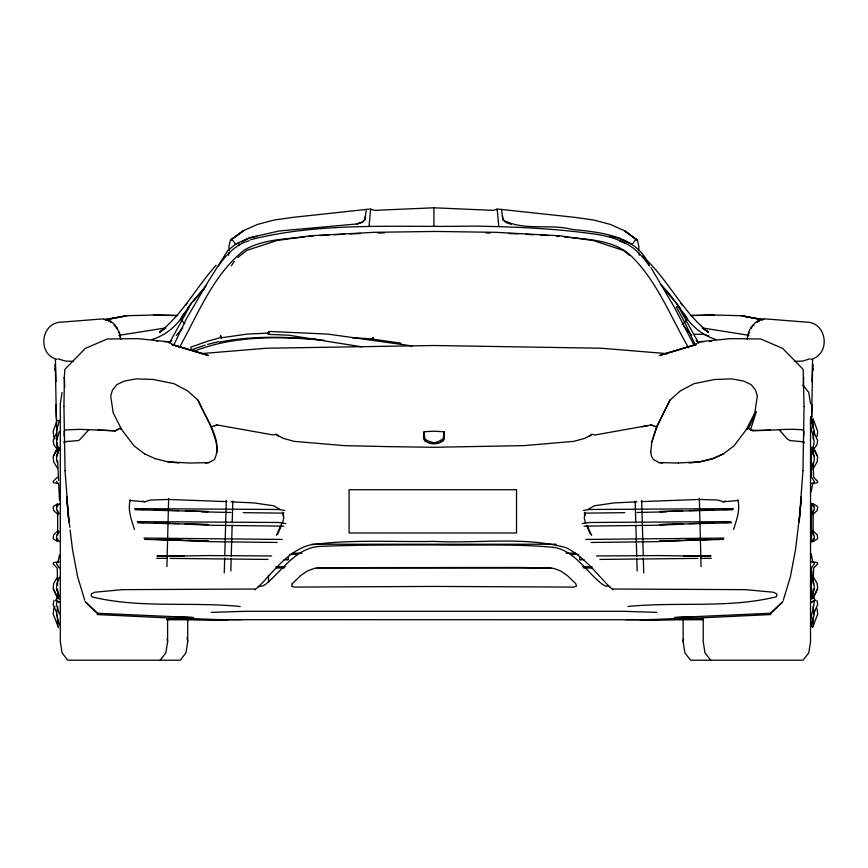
<?xml version="1.0" encoding="UTF-8"?>
<svg xmlns="http://www.w3.org/2000/svg" width="868" height="868" viewBox="0 0 868 868"><rect width="100%" height="100%" fill="white"/><g stroke="black" fill="none" stroke-linecap="round" stroke-linejoin="round"><path stroke-width="1.3" d="M268.516 582.2L268.516 575.506M372.86 339.377L372.763 337.37L372.535 339.768L372.86 337.826L372.947 339.572L372.502 338.954L352.148 337.706M433.913 225.94L433.913 207.799L493.306 210.36L497.201 209.058L498.785 226.494M804.05 406.43L803.128 369.356L782.741 348.437L760.737 338.976L730.346 338.639L699.25 341.786L694.942 344.715L659.561 355.544L696.071 344.585L663.933 354.003L667.915 353.515M813.077 606.548L814.325 614.034L811.168 626.186C809.009 617.517 814.401 609.661 813.956 601.372M811.168 595.871L811.504 568.052L814.325 563.918L814.141 562.692L810.875 561.715M811.168 423.096L811.168 419.146C807.869 429.823 819.251 440.901 810.875 450.242M812.307 627.64L813.164 626.186L813.164 616.953M813.164 595.871L813.164 589.155M813.164 583.795L813.641 568.052L817.678 563.918L817.406 562.692L812.741 561.715L811.189 553.827M813.164 421.783L813.164 419.146L813.164 428.369M803.345 386.358L803.605 377.526L803.768 378.123M812.014 381.67L812.6 359.558M804.061 406.43L802.954 470.695M64.167 436.116L64.265 431.136L65.545 429.888L80.149 429.334L115.455 430.853L119.491 428.412M803.67 443.787L803.616 441.682L802.423 441.682M812.73 368.249L812.676 364.3L811.569 420.427M55.194 370.495L55.324 364.3L56.366 418.278M166.916 566.641L168.652 498.362M224.269 572.934L224.682 558.146M224.758 555.455L226.309 500.348M230.834 570.992L231.181 558.894M231.257 556.204L232.136 525.292M232.212 522.601L232.83 501.096M811.613 423.107L811.688 420.85M811.634 418.278L812.09 404.586M55.4 359.558L55.997 381.67M802.954 470.64L799.927 511.328M369.041 226.494L370.625 209.058L374.531 210.36L433.913 207.799M812.535 371.265L812.752 368.249L812.806 370.495M747.24 339.41C747.652 329.775 754.639 319.641 764.827 318.86L806.09 322.104C826.976 321.887 831.273 353.938 811.092 359.385M799.178 522.286L801.381 496.876M799.059 522.211L801.392 496.756M798.972 520.735L799.656 514.019M817.146 436.485L817.678 431.298L813.641 420.318M650.75 452.163L651.792 442.072L656.588 426.817L669.879 400.267L680.328 390.893L694.064 383.667L714.614 379.49L731.67 378.86L743.735 381.085L751.178 384.643L755.507 390.036L757.319 395.884L754.813 412.799L746.371 429.519L734.035 445.805L723.196 454.029L712.921 458.662L700.302 461.798L689.029 463.035M56.887 601.372L56.518 604.627L59.339 613.969M638.49 250.559L638.946 246.642L637.448 240.349L624.396 230.704L610.421 224.443L593.81 220.049L575.224 217.401L498.46 209.123M811.504 504.796L811.504 540.536M798.69 523.371L795.555 549.357L790.401 576.764L783.283 600.233M284.053 559.632L288.057 559.686L288.371 557.245M62.073 392.444L60.315 403.707L60.315 641.658L62.073 652.91L67.78 660.201L180.251 660.201L185.947 652.91L187.716 641.658L187.716 618.927M167.622 618.927L167.622 641.658L165.853 652.91L160.157 660.201M228.599 255.3L229 252.718M365.493 215.796L364.853 219.799L362.021 222.436L356.564 224.389M501.476 209.416L502.973 219.799L505.816 222.436L511.274 224.389M57.201 540.536L57.516 538.572M810.528 416.673L810.528 641.658L808.759 652.91L803.063 660.201L690.592 660.201L684.895 652.91L683.127 641.658L683.561 638.989M813.327 506.749L813.641 504.796M497.017 210.056L497.201 209.058M412.083 345.92L327.833 334.104L269.774 331.467L268.006 332.618L268.57 334.386L288.86 335.211L361.685 346.82M584.359 516.59L585.216 512.207M585.119 513.802L584.273 518.185L585.596 523.371M59.393 555.14L58.102 561.715L53.436 562.692L53.165 563.918L57.201 568.052L57.679 585.13M811.189 491.505L812.741 483.617L817.406 482.641L817.678 481.414L813.641 477.281L813.164 462.883M53.925 600.385L53.165 604.627L56.691 612.797M282.436 523.371L283.76 518.185L282.903 513.802M56.518 431.298L59.339 420.318M64.666 387.551L64.395 377.526L63.95 406.43M64.416 377.526L64.243 378.123L64.872 369.356L85.259 348.437L107.263 338.976L137.654 338.639L168.75 341.786L173.058 344.715L208.439 355.544L171.929 344.585L204.067 354.003M59.339 431.363L56.518 440.705L56.887 443.949M733.59 529.371C736.596 519.889 740.491 509.841 737.811 499.816L737.876 500.51L723.315 501.78L717.5 500.011L699.543 499.447L641.083 501.628M814.141 456.264L811.092 447.139L811.504 477.281L814.325 481.414L814.141 482.641L810.875 483.617M372.502 338.954L372.86 337.826M56.702 456.264L59.371 448.279M811.092 598.193L814.141 589.068M59.339 448.365L56.518 456.796L56.887 461.939M651.814 442.127L656.913 426.817L669.879 400.267M811.504 596.956L814.325 588.537L813.956 583.394L811.385 577.285M56.745 421.533L53.165 431.298L53.697 436.485L54.955 438.785M57.765 606.548L56.518 614.034L59.339 625.014M813.077 438.785L814.325 431.298L811.504 420.318M813.164 626.186L817.678 614.034L817.146 608.848M114.109 325.457L114.533 324.426L110.93 321.41L103.173 318.86L61.91 322.104C41.024 321.887 36.727 353.938 56.908 359.385M59.458 577.285L56.887 583.394L56.518 588.537L59.339 596.956L56.702 589.068M811.385 468.036L813.956 461.939L814.325 456.796L811.504 448.365M277.717 534.135L281.416 525.422M110.496 322.429L110.93 321.41L108.608 321.095M56.691 432.524L53.165 440.705L53.925 444.948L57.266 449.179M813.641 613.969L817.678 604.627L816.907 600.385M276.349 535.382L282.013 523.078M53.436 456.264L57.787 447.139M813.056 598.193L817.406 589.068M57.201 448.365L53.165 456.796L53.697 461.939L57.472 468.21M813.641 596.956L817.678 588.537L817.146 583.394L812.741 576.07M173.611 345.421L186.468 318.632L208.244 281.492L227.872 250.44L235.586 244.168L249.42 237.702L278.975 231.007L355.913 224.052L362.281 222.013L364.853 219.799L366.35 209.416L292.614 217.401L274.017 220.049L257.416 224.443L243.431 230.704L230.378 240.349L228.881 246.642L229.336 250.559M179.34 347.601C198.229 313.749 213.257 274.397 244.602 249.865C262.885 239.459 284.585 239.08 304.972 236.877M747.457 336.784L748.422 334.896M169.293 343.175L188.985 307.706M54.955 606.548L53.697 608.848L53.165 614.034L58.536 627.64M59.046 602.197L55.574 600.406L58.753 596.5M57.472 577.111L53.697 583.394L53.165 588.537L57.201 596.956M812.741 469.252L817.146 461.939L817.678 456.796L813.641 448.365L813.164 454.821M782.903 601.47L770.697 613.253L674.751 617.549L693.716 616.66M184.135 313.89C176.974 325.945 165.528 335.374 152.063 339.486M187.738 308.379L191.622 303.106M231.376 265.792L234.338 261.355M185.687 305.395L187.021 303.431M59.198 531.759L56.887 534.742L56.518 537.878L56.702 538.963L59.751 541.665M810.875 514.572L813.956 510.579L814.325 507.444L814.141 506.359L811.092 503.657M218.432 265.901C226.125 254.986 235.868 244.179 249.3 240.762M813.576 449.179L816.907 444.948L817.678 440.705L813.641 431.363M216.099 265.282C196.472 286.95 182.692 314.075 159.419 332.314L165.582 328.05M182.779 327.865L176.28 335.504M193.347 301.142L204.533 288.382M205.9 285.876L191.448 303.008L181.705 316.994L180.533 319.402L184.873 323.71M170.106 342.252L171.875 340.321M257.796 587.495C273.615 571.936 287.297 551.093 309.833 545.006C350.856 539.104 392.607 542.218 433.924 541.372C477.628 543.791 523.23 536.077 565.893 547.632C584.077 556.421 596.262 573.488 610.226 587.495M221.676 337.641L220.483 336.09C222.642 339.616 219.203 336.817 220.906 335.645M255.105 589.849L255.919 589.014L122.453 589.654L94.807 592.215L91.574 593.712L91.107 595.079L91.856 596.826C139.998 608.674 191.058 601.513 240.176 606.515M57.201 477.281L53.165 481.414L53.436 482.641L58.102 483.617M682.259 324.567L687.467 319.402L686.295 316.994L669.347 293.764L661.199 284.888M88.883 429.649L79.661 439.826L78.174 440.586L64.384 441.682L64.362 443.787M770.773 613.177L782.535 602.056M256.668 588.33L258.924 586.269L262.733 585.998L265.76 584.197C282.621 570.222 296.346 547.176 320.618 546.384C358.43 544.789 396.275 545.05 434.108 544.92C474.384 545.722 514.941 543.531 555.064 547.502C575.603 551.961 586.616 572.142 602.273 584.197L605.289 585.998L609.108 586.269L611.365 588.33M58.102 530.76L53.697 534.742L53.165 537.878L53.436 538.963L57.787 541.665M812.741 514.572L817.146 510.579L817.678 507.444L817.406 506.359L813.056 503.657L810.593 503.548M636.049 239.188L632.24 244.168L628.54 242.942M59.751 503.657L56.702 506.359L56.518 507.444L56.887 510.579L59.198 513.574M811.092 541.665L814.141 538.963L814.325 537.878L813.956 534.742L810.875 530.76M231.778 239.188L230.378 240.349L243.431 230.704L231.778 239.188L235.586 244.168L239.297 242.942M118.612 333.008L119.361 332.401L114.533 324.426M237.799 257.557L246.675 250.418L276.686 240.588L310.093 235.803L373.641 232.331L435.031 231.452L496.42 232.331L559.969 235.803L593.376 240.588L623.387 250.418L629.311 255.181M116.377 328.408L117.126 327.811L115.118 326.238M752.881 326.238L750.874 327.811L751.623 328.408M589.036 436.506L592.106 434.293L594.992 434.987L650.989 424.984L656.935 426.872M159.647 332.151L164.887 328.516M238.516 245.394L239.85 244.516M269.774 331.467L268.006 332.618L268.136 334.061L268.852 333.366L268.57 334.386L268.331 332.976M57.787 503.657L53.436 506.359L53.165 507.444L53.697 510.579L58.102 514.572M587.972 509.44L594.298 505.784L614.088 502.93L637.036 501.823M592.128 434.347L584.891 438.329L573.846 441.356L523.968 445.62L434.011 447.291L388.625 446.64L344.064 445.62L294.187 441.356L283.131 438.329L275.905 434.347L273.019 434.933L217.022 424.929L211.098 426.872L198.121 400.267L187.672 390.893L173.936 383.667L153.386 379.49L136.33 378.86L124.265 381.085L116.822 384.643L112.493 390.036L110.681 395.884L113.187 412.799L121.628 429.519L133.998 445.805L144.837 454.029M746.371 429.519L748.541 428.412M811.591 599.115L813.902 597.922L815.258 600.406L810.636 602.793M810.831 602.294L813.142 601.101M423.812 432.676L423.649 438.937L424.734 440.651C430.116 444.893 437.895 444.893 443.277 440.651L444.373 438.937L444.21 432.676M241.651 241.966L249.507 238.038L257.015 236.367M809.931 358.799L802.748 361.066L794.697 361.348M723.185 453.975L712.899 458.608L700.281 461.743L678.32 463.002M436.311 443.364L438.655 442.398M440.987 441.432L443.331 440.467M205.13 345.139L192.729 349.359L195.029 350.856C236.15 335.005 281.341 336.502 324.491 340.332M214.45 425.852L217.043 424.984M134.442 529.371C131.437 519.889 127.542 509.841 130.222 499.816L130.157 500.51L144.717 501.78L150.533 500.011L168.49 499.447L226.949 501.628M723.315 501.78L725.55 501.107M58.991 561.997L56.702 562.692L56.518 563.918L59.339 568.052M250.451 239.72C322.766 221.373 398.781 227.709 472.702 226.071C514.04 226.743 555.509 228.392 596.479 234.338C606.157 235.868 615.846 238.233 624.493 243.018M56.311 420.85L58.232 420.286M709.46 341.504L711.803 340.82L710.274 341.254M221.438 337.381L207.973 341.102L190.743 347.178L191.416 350.108M207.582 344.412L218.486 341.688M126.761 315.713L105.733 319.815L126.761 315.713L153.679 315.03L177.723 315.529M641.864 426.774L647.843 425.58M104.127 319.565L125.361 316.006M219.398 342.133C251.644 335.688 284.737 336.654 317.33 339.399M165.755 327.92L118.916 335.33M205.401 463.1L208.873 462.546M583.437 510.406L589.296 509.494L733.46 508.605M582.254 523.588L589.296 522.493L730.769 521.625M585.781 539.44L724.053 538.084M678.299 306.643L676.313 306.957L685.46 323.775L695.496 345.453M759.391 321.095L757.07 321.41L757.504 322.429M814.293 600.515L815.258 600.406M579.629 557.245L579.943 559.686L582.547 559.415M366.35 209.416L369.377 209.123M308.921 236.508L312.86 236.139M201.463 353.601L266.433 348.242L434 345.507L601.567 348.242L666.537 353.601M656.761 612.374L623.029 611.3L245.004 611.3L211.271 612.374M319.446 235.521L328.722 235.044M334.028 234.761L344.639 234.219M349.945 233.937L360.578 233.492M770.404 430.018L752.578 430.853L748.531 428.369L756.408 411.551L750.408 429.964C767.41 431.656 785.171 427.957 802.455 429.888L803.735 431.136L803.833 436.116M770.838 614.566L674.653 619.09L639.553 619.763L703.243 619.079L646.226 619.763M810.593 541.773L813.056 541.665L817.406 538.963L817.678 537.878L817.146 534.742L812.741 530.76M627.857 606.515C676.975 601.513 728.035 608.674 776.176 596.826L776.925 595.079L776.459 593.712L773.225 592.215L745.569 589.654L612.114 589.014L612.927 589.849M666.711 511.827L636.982 512.5M710.99 510.048L713.68 509.939M724.411 509.516L729.782 509.299M682.812 524.185L655.969 525.259L584.099 526.149M705.63 523.274L713.68 522.948M724.411 522.514L728.436 522.352L724.389 522.471M697.568 540.005L655.969 541.675L590.88 542.467M700.259 539.896L710.99 539.462M741.239 315.713L762.278 319.815L741.239 315.713L714.321 315.03L691.373 315.518M682.649 510.84L659.756 511.588L732.885 509.755M689.376 510.612L709.579 509.95M724.389 509.462L731.116 509.245M682.649 523.838L659.756 524.587L731.529 522.796M689.376 523.621L709.579 522.948M679.959 540.33L659.756 540.992L723.402 539.408M686.686 540.113L706.888 539.451M377.938 233.036L384.622 232.874M699.25 341.786L704.1 341.666M690.277 315.529L714.321 315.03M268.472 333.084L247.196 334.093L221.882 337.717L220.711 337.24L220.483 336.09M584.099 513.151L624.776 512.652M579.943 559.686L583.947 559.632M599.972 559.426L697.818 558.395M684.168 556.052L697.633 555.943M700.324 555.932L711.098 555.845M700.509 558.374L711.272 558.298M596.381 555.943L659.691 555.585L710.48 556.355L683.854 556.312M184.146 556.312L157.52 556.355L208.309 555.585L271.619 555.943M242.139 619.665L229.369 619.665M638.631 619.665L625.861 619.665M311.786 544.236L556.214 544.236M292.494 553.176L301.977 553.176M566.023 553.176L575.506 553.176M289.435 554.402L297.55 554.402M570.45 554.402L578.565 554.402M275.872 566.739L285.333 566.739M582.667 566.739L592.128 566.739M276.187 567.976L284.313 567.976M316.831 567.976L551.169 567.976M583.687 567.976L591.813 567.976M702.885 619.763L221.882 619.665M166.591 619.774L221.969 619.774L166.819 619.155M134.54 508.605L278.704 509.494L284.563 510.406M137.231 521.625L278.704 522.493L285.746 523.588M143.947 538.084L282.219 539.44M156.902 555.845L167.676 555.932M170.367 555.943L183.832 556.052M156.728 558.298L167.491 558.374M170.182 558.395L268.017 559.426M693.434 334.213L703.644 334.321L708.841 335.786M167.47 619.112L228.447 619.763L193.347 619.09L97.162 614.566M231.018 512.5L201.289 511.827M243.224 512.652L283.901 513.151M283.901 526.149L212.031 525.259L185.188 524.185M277.12 542.467L212.031 541.675L170.432 540.005M176.627 315.518L153.679 315.03M678.331 463.045L659.127 462.546L662.599 463.1M163.9 341.666L168.75 341.786M135.115 509.755L208.244 511.588L185.351 510.84M137.817 522.829L208.244 524.587L185.351 523.838M144.598 539.408L208.244 540.992L188.041 540.33M486.058 232.939L490.062 233.036M508.756 233.525L518.055 233.937M143.611 509.462L138.229 509.288L143.589 509.516M158.421 509.95L178.624 510.612M143.611 522.471L139.574 522.33L143.589 522.514M158.421 522.948L178.624 523.621M161.112 539.451L181.314 540.113M73.303 361.348L65.252 361.066L58.069 358.799M154.32 509.939L157.01 510.048M154.32 522.948L162.37 523.274M157.01 539.462L167.741 539.896M97.607 429.964L115.433 430.799L119.469 428.369L121.639 429.573M174.316 616.66L193.282 617.549L97.335 613.253L85.129 601.47M230.996 501.823L253.944 502.93L273.735 505.784L280.06 509.44M526.019 234.349L533.972 234.761M540.601 235.109L548.554 235.521M155.101 458.608L167.73 461.798L189.691 463.045L208.884 462.601L214.45 459.563C223.76 439.729 204.881 418.018 198.121 400.267M789.847 440.532L802.433 441.736M556.453 236.259L559.079 236.508M564.352 237.007L568.29 237.376M570.927 237.615C591.965 239.709 615.618 240.87 631.709 256.516C657.488 281.926 670.639 316.972 688.563 347.786M285.453 559.415L288.057 559.686M55.574 600.406L60.011 602.294M167.719 461.743L178.971 463.035M371.537 338.997L400.701 343.142L400.777 344.205M749.084 335.33L702.245 327.92M742.639 316.006L763.873 319.565M609.564 236.085L618.32 238.038L627.304 242.53M156.197 340.82L157.726 341.254M142.482 501.107L144.717 501.78M57.049 482.749L56.518 481.414M650.978 424.929L653.561 425.797M619.774 241.206C632.674 244.743 641.897 255.42 649.394 265.901C637.405 235.098 600.189 232.418 571.969 229.38C549.769 223.477 523.252 231.409 502.973 219.799L502.333 215.796M424.593 440.467L426.937 441.432M429.28 442.398L431.624 443.364M715.937 339.486C702.472 335.374 691.026 325.945 683.865 313.89M144.815 453.975L155.112 458.662M789.858 440.586L786.918 438.568L779.117 429.649M56.941 597.922L59.252 599.115M659.137 462.601L653.55 459.563L651.564 456.503L650.729 452.109M696.852 341.102L699.065 342.502M703.113 328.516L708.353 332.151M702.418 328.05L708.581 332.314C681.814 311.384 667.785 278.639 642.504 256.212M275.894 434.293L278.986 436.506M812.09 596.5L813.902 597.922M748.639 332.401L749.388 333.008M85.498 602.056L97.108 613.036M691.72 335.504L683.637 325.956M696.125 340.321L697.894 342.252M220.711 337.24L221.253 337.826M663.467 288.382L674.653 301.142M676.378 303.106L680.262 308.379M803.063 385.153L808.759 392.444L810.528 403.707M710.686 660.201L704.99 652.91L703.221 641.658L703.221 618.927M680.989 303.431L682.324 305.395M650.848 267.398L674.425 307.337L693.749 344.683M679.015 307.706L698.707 343.175M810.875 595.09L812.036 597.206M57.049 444.948L59.382 449.179M119.578 334.896L120.76 339.41M813.056 447.139L817.406 456.264M53.436 589.068L57.787 598.193M587.148 525.541L591.683 535.382M586.616 525.422L590.305 534.135M753.467 324.426L753.891 325.457M211.087 426.817L216.219 442.127L217.282 452.163M84.749 600.233L77.632 576.764L72.478 549.357L70.124 529.871M119.361 332.401L120.543 336.784M282.816 512.207L283.673 516.59M370.625 209.058L370.81 210.056M813.327 538.572L813.641 540.536M187.054 637.654L187.716 641.658M167.177 638.989L167.622 641.658M57.201 504.796L57.516 506.749M57.353 614.967L57.679 626.186M638.826 252.718L639.239 255.3M69.342 523.371L69.82 527.267M68.105 511.328L65.046 470.64M68.377 514.019L69.049 520.735M66.63 496.756L68.973 522.211M66.652 496.876L68.854 522.286M55.248 368.249L55.465 371.265M58.547 480.416L57.657 460.854M58.666 483.053L59.48 500.196M57.451 455.7L56.962 442.68M65.078 470.695L63.939 406.43M55.921 404.586L56.431 420.427M635.17 501.096L635.788 522.601M635.864 525.292L636.743 556.204M636.819 558.894L637.166 570.992M641.691 500.348L643.242 555.455M643.318 558.146L643.73 572.934M699.348 498.362L701.084 566.641M56.474 421.881L56.908 440.022M813.164 510.33L813.164 535.003M813.164 571.708L813.164 578.424M811.168 571.708L811.168 579.759M811.168 622.226L811.168 626.186M683.127 618.927L683.127 641.658M57.679 510.33L57.679 535.003M57.679 589.155L57.679 595.871M803.638 441.736L803.627 442.626L803.584 441.736M64.449 441.736L64.406 442.626L64.395 441.736M444.34 431.787L443.071 438.948L437.754 441.834L434 442.821L427.371 440.749L424.973 438.948L423.692 431.787L434 431.19L444.34 431.787M292.169 583.795L291.659 586.236L294.154 587.093L433.924 586.421L573.878 587.093L576.374 586.236L575.864 583.795L567.184 575.397L560.576 570.938L553.404 568.301L521.115 567.477L321.182 567.705L314.628 568.301L307.456 570.938L300.849 575.397L292.169 583.795M516.525 489.726L349.088 489.726L349.088 532.995L516.525 532.995L516.525 489.726M627.336 232.624L624.396 230.704L637.448 240.349L627.336 232.624"/></g></svg>
